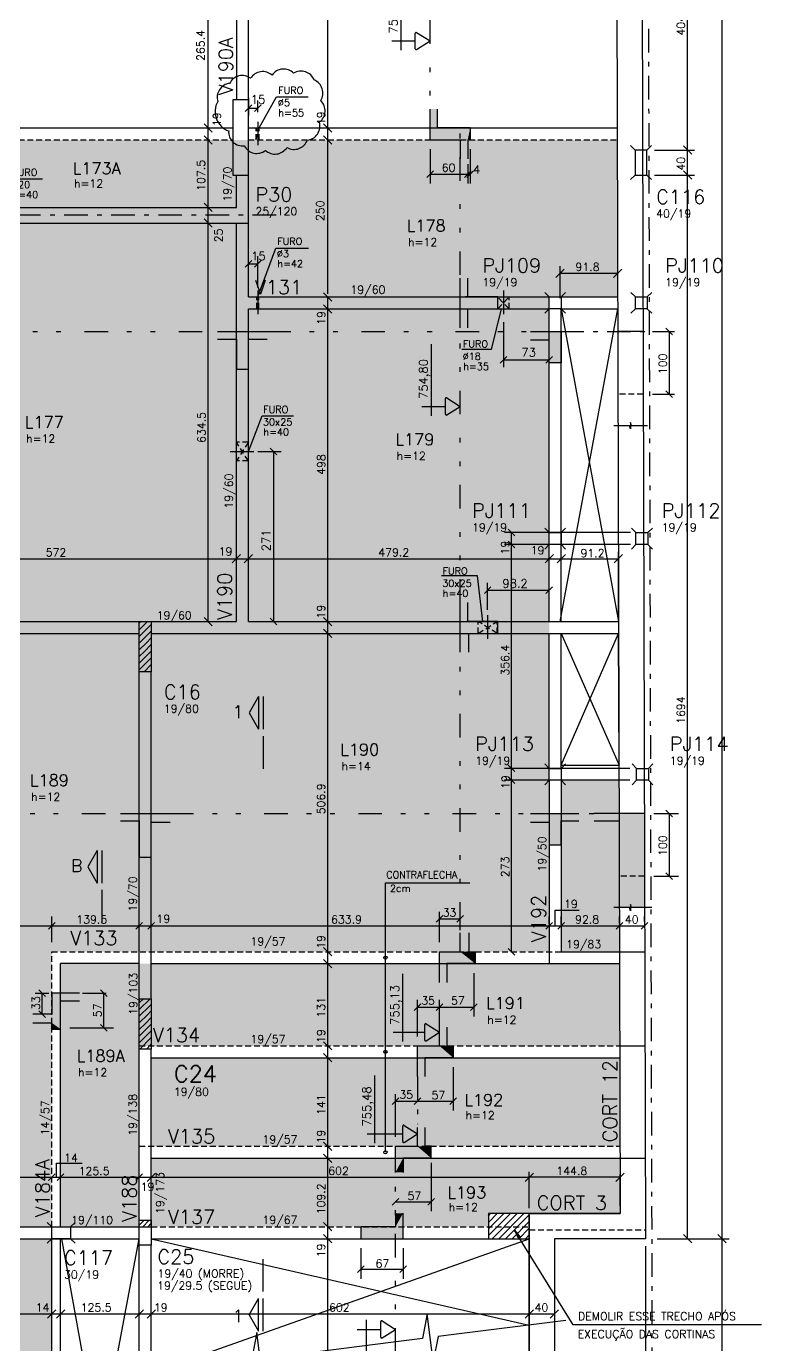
# Model space of a CAD drawing. Extents: x 64041 to 73506, y 0 to 6308.
# Drawn here: x 68409 to 69580, y 1360 to 3460 of the extents above; entities that cross this region are included whole.
import ezdxf

# ---------------------------------------------------------------- set-up
doc = ezdxf.new("R2010")
doc.units = 0
doc.header["$LTSCALE"] = 75
doc.header["$MEASUREMENT"] = 0
for name, pattern in [('ESTILO_TQS_0003', [1, 0.5, -0.2, 0.1, -0.2]), ('ESTILO_TQS_0004', [2, 0.5, -0.4, 0.1, -0.4, 0.1, -0.5]), ('HIDDEN2', [0.1875, 0.125, -0.0625])]:
    doc.linetypes.add(name, pattern=pattern)
doc.layers.get('0').update_dxf_attribs({"color": 3, "linetype": 'CONTINUOUS'})
for name, color, linetype in [('1', 3, 'CONTINUOUS'), ('200', 1, 'HIDDEN2'), ('204', 1, 'ESTILO_TQS_0003'), ('205', 1, 'ESTILO_TQS_0004'), ('210', 3, 'HIDDEN2'), ('212', 3, 'CONTINUOUS'), ('213', 3, 'CONTINUOUS'), ('216', 3, 'CONTINUOUS'), ('220', 5, 'CONTINUOUS'), ('221', 1, 'CONTINUOUS'), ('222', 6, 'CONTINUOUS'), ('226', 4, 'CONTINUOUS'), ('231', 1, 'CONTINUOUS'), ('233', 6, 'CONTINUOUS'), ('249', 1, 'CONTINUOUS'), ('250', 1, 'CONTINUOUS'), ('253', 253, 'CONTINUOUS')]:
    doc.layers.add(name, color=color, linetype=linetype)
for name, color, linetype, true_color in [('112', 7, 'CONTINUOUS', 0x9bed9e), ('119', 7, 'CONTINUOUS', 0xff7070), ('120', 7, 'CONTINUOUS', 0xbd9c7a), ('121', 7, 'CONTINUOUS', 0xdb70ff)]:
    doc.layers.add(name, color=color, linetype=linetype, true_color=true_color)
doc.styles.get("Standard").update_dxf_attribs({"font": 'ROMANS.SHX'})

# ---------------------------------------------------------------- blocks, each defined once
blk = doc.blocks.new('_HD52A70B891-013')
for p, q in [((2686.830973, -3136.19337), (2721.990759, -3101.033584)), ((2686.830973, -3125.586768), (2711.384157, -3101.033584)), ((2686.830973, -3114.980166), (2700.777556, -3101.033584)), ((2686.830973, -3104.373565), (2690.170954, -3101.033584)), ((2692.597361, -3141.033584), (2732.597361, -3101.033584)), ((2703.203962, -3141.033584), (2743.203963, -3101.033584)), ((2713.810564, -3141.033584), (2751.831957, -3103.012191)), ((2724.417166, -3141.033584), (2751.831957, -3113.618793)), ((2735.023768, -3141.033584), (2751.831957, -3124.225394)), ((2745.630369, -3141.033584), (2751.831957, -3134.831996))]:
    blk.add_line(p, q)
blk = doc.blocks.new('FERCOR')
blk.add_circle((0, 0), 1)
blk = doc.blocks.new('_HFD8E5DFE43-012', base_point=(210496.960555, 18146.312154))
for p, q in [((212633.528122, 16072.058839), (212646.803885, 16085.334603)), ((212633.528122, 16082.665441), (212636.197284, 16085.334603)), ((212633.528122, 16061.452237), (212651.007385, 16078.9315)), ((212633.528122, 16050.845635), (212647.703689, 16065.021203)), ((212647.703689, 16065.021203), (212652.528122, 16069.845635)), ((212651.007385, 16078.9315), (212652.528122, 16080.452237)), ((212633.528122, 16040.239034), (212644.399994, 16051.110906)), ((212641.096298, 16037.200608), (212652.528122, 16048.632432)), ((212644.399994, 16051.110906), (212652.528122, 16059.239034)), ((212633.528122, 16029.632432), (212641.096298, 16037.200608)), ((212633.528122, 16019.02583), (212637.792603, 16023.290311)), ((212634.488907, 16009.380014), (212652.528122, 16027.419229)), ((212637.792603, 16023.290311), (212652.528122, 16038.02583)), ((212633.528122, 16008.419229), (212634.488907, 16009.380014)), ((212641.050097, 16005.334603), (212652.528122, 16016.812627)), ((212651.656699, 16005.334603), (212652.528122, 16006.206025))]:
    blk.add_line(p, q)
blk = doc.blocks.new('_HFD8E5DFE43-020', base_point=(210496.960555, 18146.312154))
for p, q in [((212633.578009, 15478.13903), (212650.759612, 15495.320633)), ((212633.578009, 15488.745631), (212640.15301, 15495.320633)), ((212633.578009, 15467.532428), (212649.840699, 15483.795118)), ((212646.537003, 15469.884821), (212652.578009, 15475.925826)), ((212649.840699, 15483.795118), (212652.578009, 15486.532428)), ((212633.578009, 15456.925826), (212646.537003, 15469.884821)), ((212633.578009, 15446.319225), (212643.233308, 15455.974524)), ((212639.929612, 15442.064226), (212652.578009, 15454.712623)), ((212643.233308, 15455.974524), (212652.578009, 15465.319225)), ((212633.578009, 15435.712623), (212639.929612, 15442.064226)), ((212634.399222, 15415.320633), (212652.578009, 15433.499419)), ((212636.625917, 15428.153929), (212652.578009, 15444.106021)), ((212633.578009, 15425.106021), (212636.625917, 15428.153929)), ((212645.005824, 15415.320633), (212652.578009, 15422.892818))]:
    blk.add_line(p, q)
blk = doc.blocks.new('_HD52A70B891-014')
for p, q in [((2130.814764, -3119.453086), (2138.734238, -3111.533612)), ((2136.189189, -3122.033612), (2146.689189, -3111.533612)), ((2144.144141, -3122.033612), (2149.814764, -3116.362989))]:
    blk.add_line(p, q)

msp = doc.modelspace()

# ---------------------------------------------------------------- linework, layer by layer
for p, q in [((69354.9, 2492.9), (69354.9, 2492.9)), ((69354.9, 2492.9), (69354.9, 2492.9)), ((68785.7, 2392.3), (68785.7, 2340.3)), ((68785.7, 2329.2), (68785.7, 2277.3)), ((68528.7, 2147.3), (68528.7, 2095.3)), ((68528.7, 2084.3), (68528.7, 2032.3)), ((68785.7, 1444.5), (68785.7, 1496.5)), ((68785.7, 1381.5), (68785.7, 1433.4))]:
    msp.add_line(p, q)
at = {"layer": '1'}
for p, q in [((66879.3, 3297.9), (68737.3, 3297.9)), ((68762.3, 3297.9), (69349.8, 3297.9)), ((68743.3, 3171.4), (68743.3, 3222.9)), ((68762.3, 3028.8), (68762.3, 3222.9)), ((68189.3, 3171.4), (68743.3, 3171.4)), ((68189.3, 3146.4), (68762.3, 3146.4)), ((68743.3, 2511.9), (68743.3, 3146.4)), ((68762.3, 3028.8), (69350.6, 3028.8)), ((68762.3, 3009.8), (69241.5, 3009.8)), ((68762.3, 2511.9), (68762.3, 3009.8)), ((69241.5, 2511.9), (69241.5, 3009.8)), ((69258.9, 3009.8), (69350.6, 3009.8)), ((69260.5, 2511.9), (69260.5, 3009.8)), ((68317.1, 2511.9), (68588.6, 2511.9)), ((68607.6, 2511.9), (68743.3, 2511.9)), ((68762.3, 2511.9), (69352, 2511.9)), ((68317.1, 2492.9), (68588.6, 2492.9)), ((68607.6, 2492.9), (69352, 2492.9)), ((69241.5, 2278), (69241.5, 2492.9)), ((69260.5, 2278), (69260.5, 2492.9)), ((69352.6, 2282.9), (69352, 2492.9)), ((68588.6, 1910.9), (68588.6, 2431.9)), ((68607.6, 1910.9), (68607.6, 2431.9)), ((69260.5, 2282.9), (69352.6, 2282.9)), ((69241.5, 2259), (69241.5, 1967)), ((69260.5, 2259), (69260.5, 1986)), ((69260.5, 1986), (69353.4, 1986)), ((68588.6, 1967), (68463.1, 1967)), ((68463.1, 1547.8), (68463.1, 1967)), ((68607.6, 1967), (69353.5, 1967)), ((68588.6, 1558.3), (68588.6, 1830.9)), ((68607.6, 1547.8), (68607.6, 1830.9)), ((68607.6, 1817), (69353.9, 1817)), ((68607.6, 1657), (69354.3, 1657)), ((68317.1, 1547.8), (68588.6, 1547.8)), ((68118.6, 1528.8), (68588.6, 1528.8)), ((68449.1, 721.6), (68449.1, 1528.8)), ((68463.1, 721.6), (68463.1, 1528.8)), ((68588.6, 764.6), (68588.6, 1518.3)), ((68607.6, 1528.8), (69209.6, 1528.8)), ((68607.6, 764.6), (68607.6, 1518.3))]:
    msp.add_line(p, q, dxfattribs=at)
for points in [[(68743.3, 3586.9), (68743.3, 3342.9)], [(68762.3, 3342.9), (68762.3, 3586.9)]]:
    msp.add_lwpolyline(points, dxfattribs=at)
at = {"layer": '112'}
for points in [[(64645.3, 3278.9), (69349.9, 3278.9), (64645.4, 3191.4)], [(69349.9, 3278.9), (64760.8, 3191.4), (64645.4, 3191.4)], [(69349.9, 3278.9), (66557.5, 1895.8), (64760.8, 3191.4)], [(67465, 1895.8), (66557.5, 1895.8), (69349.9, 3278.9)], [(67465, 1547.8), (67465, 1895.8), (69349.9, 3278.9)], [(67465, 1547.8), (69349.9, 3278.9), (68449.1, 1986)], [(69349.9, 3278.9), (69241.5, 3028.8), (68449.1, 1986)], [(69349.9, 3278.9), (69350.6, 3028.8), (69241.5, 3028.8)], [(69241.5, 3028.8), (69241.5, 1986), (68449.1, 1986)], [(69260.5, 1986), (69260.5, 2259), (69352.7, 2259)], [(69260.5, 1986), (69352.7, 2259), (69353.4, 1986)], [(68449.1, 1547.8), (67465, 1547.8), (68449.1, 1986)], [(68449.1, 1528.8), (68253.6, 1127.8), (68118.6, 1127.8)], [(68449.1, 1528.8), (68118.6, 1127.8), (68118.6, 1528.8)], [(68449.1, 1528.8), (68449.1, 1084.1), (68253.6, 1084.1)], [(68449.1, 1528.8), (68253.6, 1084.1), (68253.6, 1127.8)], [(68449.1, 1528.8), (68449.1, 1084.1), (68449.1, 1084.1)]]:
    msp.add_solid(points, dxfattribs=at)
at = {"layer": '119'}
for points in [[(68463.1, 1967), (68588.6, 1967), (68588.6, 1547.8)], [(68463.1, 1967), (68588.6, 1547.8), (68463.1, 1547.8)], [(68463.1, 1967), (68463.1, 1547.8), (68463.1, 1967)], [(68588.6, 1836), (69353.5, 1836), (69353.5, 1967)], [(68588.6, 1836), (69353.5, 1967), (68588.6, 1967)], [(68588.6, 1836), (68588.6, 1967), (68588.6, 1836)]]:
    msp.add_solid(points, dxfattribs=at)
at = {"layer": '120'}
for points in [[(68607.6, 1676), (68607.6, 1817), (69353.9, 1817)], [(68607.6, 1676), (69353.9, 1817), (69354.2, 1676)]]:
    msp.add_solid(points, dxfattribs=at)
at = {"layer": '121'}
for points in [[(68607.6, 1657), (69354.3, 1657), (69354.3, 1568.8)], [(68607.6, 1657), (69354.3, 1568.8), (69144.6, 1568.8)], [(68607.6, 1657), (69144.6, 1568.8), (69144.6, 1547.8)], [(68607.6, 1657), (69144.6, 1547.8), (68607.6, 1547.8)], [(68607.6, 1657), (68607.6, 1547.8), (68607.6, 1657)]]:
    msp.add_solid(points, dxfattribs=at)
at = {"layer": '200'}
for p, q in [((68779.7, 3278.9), (68774.7, 3297.9)), ((68774.7, 3278.9), (68779.7, 3297.9)), ((68778.8, 3009.8), (68775.6, 3028.8)), ((68775.6, 3009.8), (68778.8, 3028.8)), ((69177.4, 3009.8), (69159.6, 3028.8)), ((69159.6, 3009.8), (69177.4, 3028.8)), ((68762.3, 2797.5), (68743.3, 2767.5)), ((68762.3, 2767.5), (68743.3, 2797.5)), ((69158.4, 2492.9), (69128.4, 2511.9)), ((69128.4, 2492.9), (69158.4, 2511.9))]:
    msp.add_line(p, q, dxfattribs=at)
at = {"layer": '204'}
for p, q in [((69392.4, 6080.8), (69406.4, 874.8)), ((68806.5, 3158.9), (64531.8, 3158.9)), ((69258.9, 2973.7), (69400.8, 2973.7)), ((69031.6, 1787), (69031.6, 1711.1))]:
    msp.add_line(p, q, dxfattribs=at)
at = {"layer": '205'}
for p, q in [((69051.6, 3281.9), (69051.6, 3657.9)), ((68777.2, 3307.9), (68777.2, 3268.9)), ((69099.6, 3063.9), (69099.6, 3297.9)), ((68777.2, 3038.8), (68777.2, 2999.8)), ((69168.6, 3038.8), (69168.6, 2999.8)), ((68201.3, 2973.7), (68713.3, 2973.7)), ((68792.3, 2973.7), (69209.9, 2973.7)), ((69099.6, 2541.9), (69099.6, 2974.9)), ((68733.3, 2782.5), (68772.3, 2782.5)), ((69143.4, 2521.9), (69143.4, 2482.9)), ((69099.6, 2027.1), (69099.6, 2462.9)), ((68347.1, 2206.3), (68558.6, 2206.3)), ((68637.6, 2206.3), (69313, 2206.3)), ((69066.6, 1866), (69066.6, 1931.9)), ((68498.2, 1919.7), (68540.3, 1919.7)), ((68996.6, 1349.1), (68996.6, 1634.5))]:
    msp.add_line(p, q, dxfattribs=at)
at = {"layer": '210'}
for p, q in [((68774.7, 3278.9), (68774.7, 3297.9)), ((68779.7, 3278.9), (68779.7, 3297.9)), ((68171.3, 3278.9), (68737.3, 3278.9)), ((68762.3, 3278.9), (69349.9, 3278.9)), ((68775.6, 3009.8), (68775.6, 3028.8)), ((68778.8, 3009.8), (68778.8, 3028.8)), ((69159.6, 3009.8), (69159.6, 3028.8)), ((69177.4, 3009.8), (69177.4, 3028.8)), ((69391, 2873.7), (69351, 2873.7)), ((68762.3, 2797.5), (68743.3, 2797.5)), ((68762.3, 2767.5), (68743.3, 2767.5)), ((69128.4, 2492.9), (69128.4, 2511.9)), ((69158.4, 2492.9), (69158.4, 2511.9)), ((69393.1, 2106.3), (69353.1, 2106.3)), ((68449.1, 1986), (69260.5, 1986)), ((68449.1, 1547.8), (68449.1, 1986)), ((68588.6, 1836), (69353.8, 1836)), ((68588.6, 1676), (69354.2, 1676)), ((68607.6, 1547.8), (69209.6, 1547.8)), ((69209.6, 1547.8), (69209.6, 1542.8)), ((69209.6, 1542.8), (69394.6, 1542.8))]:
    msp.add_line(p, q, dxfattribs=at)
at = {"layer": '216'}
for p, q in [((68757, 3324.3), (68767.6, 3335)), ((68771.9, 3324.3), (68782.5, 3335)), ((68704.9, 3291.2), (68691.7, 3304.5)), ((68895.3, 3291.2), (68882, 3304.5)), ((68704.9, 3272.2), (68691.7, 3285.5)), ((68895.3, 3272.2), (68882, 3285.5)), ((69468.4, 3256.2), (69455.1, 3269.5)), ((69046.3, 3219.2), (69056.9, 3229.8)), ((69116.9, 3229.8), (69106.3, 3219.2)), ((69106.3, 3219.2), (69116.9, 3229.8)), ((69120.9, 3229.8), (69110.3, 3219.2)), ((69468.4, 3216.2), (69455.1, 3229.5)), ((68704.9, 3164.7), (68691.7, 3178)), ((68704.9, 3139.7), (68691.7, 3153)), ((68757, 3076.1), (68767.6, 3086.8)), ((68771.9, 3076.1), (68782.5, 3086.8)), ((69252.2, 3059.9), (69265.5, 3073.1)), ((69343.9, 3059.9), (69357.1, 3073.1)), ((68895.3, 3022.2), (68882, 3035.4)), ((68895.3, 3003.2), (68882, 3016.4)), ((69427.1, 2979), (69437.7, 2968.4)), ((69163.3, 2923.4), (69173.9, 2934)), ((69236.2, 2923.4), (69246.9, 2934)), ((69427.1, 2879), (69437.7, 2868.4)), ((68797, 2787.8), (68807.6, 2777.2)), ((69186.7, 2648.1), (69176.1, 2658.7)), ((69186.7, 2629.1), (69176.1, 2639.7)), ((69186.7, 2629.1), (69176.1, 2639.7)), ((68736.7, 2605.2), (68749.9, 2618.4)), ((68768.9, 2618.4), (68755.7, 2605.2)), ((69234.9, 2605.2), (69248.2, 2618.4)), ((69253.9, 2605.2), (69267.2, 2618.4)), ((69358.4, 2618.4), (69345.1, 2605.2)), ((69138.1, 2556.3), (69148.7, 2566.9)), ((69236.2, 2556.3), (69246.9, 2566.9)), ((68704.9, 2505.2), (68691.7, 2518.5)), ((68797, 2517.2), (68807.6, 2506.6)), ((68895.3, 2505.2), (68882, 2518.5)), ((68895.3, 2486.2), (68882, 2499.5)), ((69186.7, 2272.7), (69176.1, 2283.3)), ((69186.7, 2272.7), (69176.1, 2283.3)), ((69186.7, 2253.7), (69176.1, 2264.3)), ((69186.7, 2253.7), (69176.1, 2264.3)), ((69427.1, 2211.6), (69437.7, 2201)), ((69427.1, 2111.6), (69437.7, 2101)), ((69061.3, 2032.8), (69071.9, 2043.4)), ((69094.3, 2032.8), (69104.9, 2043.4)), ((68443.8, 2021.8), (68454.4, 2032.4)), ((68443.8, 2021.8), (68454.4, 2032.4)), ((68583.3, 2021.8), (68593.9, 2032.4)), ((68583.3, 2021.8), (68593.9, 2032.4)), ((68602.3, 2021.8), (68612.9, 2032.4)), ((68602.3, 2021.8), (68612.9, 2032.4)), ((69236.2, 2021.8), (69246.9, 2032.4)), ((69236.2, 2021.8), (69246.9, 2032.4)), ((69255.2, 2021.8), (69265.9, 2032.4)), ((69255.2, 2021.8), (69265.9, 2032.4)), ((69348, 2021.8), (69358.6, 2032.4)), ((69348, 2021.8), (69358.6, 2032.4)), ((69388, 2021.8), (69398.6, 2032.4)), ((68895.3, 1979.4), (68882, 1992.6)), ((69186.7, 1980.7), (69176.1, 1991.3)), ((68895.3, 1960.4), (68882, 1973.6)), ((69026.3, 1892.5), (69036.9, 1903.1)), ((69061.3, 1892.5), (69071.9, 1903.1)), ((69061.3, 1892.5), (69071.9, 1903.1)), ((69116.3, 1892.5), (69126.9, 1903.1)), ((68895.3, 1829.4), (68882, 1842.6)), ((68895.3, 1810.4), (68882, 1823.6)), ((68991.3, 1742.7), (69001.9, 1753.3)), ((69026.3, 1742.7), (69036.9, 1753.3)), ((69026.3, 1742.5), (69036.9, 1753.1)), ((69083.3, 1742.5), (69093.9, 1753.1)), ((68895.3, 1669.4), (68882, 1682.6)), ((68895.3, 1650.4), (68882, 1663.6)), ((68443.8, 1621.4), (68454.4, 1632)), ((68457.8, 1621.4), (68468.4, 1632)), ((68583.3, 1621.4), (68593.9, 1632)), ((68601, 1620.1), (68614.2, 1633.4)), ((69216.3, 1633.4), (69203, 1620.1)), ((69361, 1633.4), (69347.7, 1620.1)), ((68991.3, 1582.5), (69001.9, 1593.1)), ((69048.3, 1582.5), (69058.9, 1593.1)), ((68895.3, 1541.2), (68882, 1554.4)), ((68895.3, 1522.2), (68882, 1535.4)), ((69468.4, 1522.2), (69455.1, 1535.4)), ((69523.4, 1522.2), (69510.1, 1535.4)), ((68936.3, 1474.8), (68946.9, 1485.4)), ((69003.3, 1474.8), (69013.9, 1485.4)), ((68442.5, 1402.4), (68455.8, 1415.7)), ((68456.5, 1402.4), (68469.8, 1415.7)), ((68582, 1402.4), (68595.2, 1415.7)), ((68601, 1402.4), (68614.2, 1415.7)), ((69203, 1402.4), (69216.3, 1415.7)), ((69243, 1402.4), (69256.2, 1415.7))]:
    msp.add_line(p, q, dxfattribs=at)
at = {"layer": '216', "linetype": 'Continuous'}
for p, q in [((68439.4, 1914.4), (68428.8, 1925)), ((68537.6, 1914.4), (68527, 1925)), ((68439.4, 1881.4), (68428.8, 1892)), ((68537.6, 1859.4), (68527, 1870))]:
    msp.add_line(p, q, dxfattribs=at)
at = {"layer": '220'}
for p, q in [((69382.4, 6070.8), (69394.6, 1528.8)), ((69382.4, 6070.8), (69394.6, 1528.8)), ((69342.5, 6030.8), (69354.5, 1568.8)), ((69342.5, 6030.8), (69354.5, 1568.8)), ((69051.6, 3278.9), (69051.6, 3327.9)), ((69063.6, 3297.9), (69063.6, 3327.9)), ((69115.6, 3297.9), (69063.6, 3297.9)), ((69115.6, 3297.9), (69115.6, 3278.9)), ((69051.6, 3278.9), (69099.6, 3278.9)), ((69099.6, 3278.9), (69099.6, 3248.8)), ((69111.6, 3278.9), (69111.6, 3278.9)), ((69111.6, 3278.9), (69111.6, 3248.8)), ((69111.6, 3278.9), (69111.6, 3278.9)), ((69115.6, 3278.9), (69111.6, 3278.9)), ((69099.6, 3009.8), (69099.6, 3058.8)), ((69111.6, 3028.8), (69111.6, 3058.8)), ((69159.6, 3028.8), (69107.6, 3028.8)), ((69159.6, 3009.8), (69159.6, 3028.8)), ((69099.6, 2979.8), (69099.6, 3009.8)), ((69111.6, 2979.8), (69111.6, 3009.8)), ((69111.6, 3009.8), (69159.6, 3009.8)), ((68713.3, 2973.7), (68792.3, 2973.7)), ((69211.5, 2973.7), (69260.5, 2973.7)), ((69390.8, 2973.7), (69350.8, 2973.7)), ((69099.6, 2462.9), (69099.6, 2541.9)), ((68558.6, 2206.3), (68637.6, 2206.3)), ((69211.5, 2206.3), (69288.5, 2206.3)), ((69392.8, 2206.3), (69313, 2206.3)), ((69313, 2194.3), (69352.8, 2194.3)), ((69113.6, 2016), (69113.6, 1986)), ((69113.6, 1986), (69123.6, 1986)), ((69123.6, 1986), (69123.6, 1967)), ((69353.4, 1986), (69393.4, 1986)), ((69123.6, 1967), (69078.6, 1967)), ((69078.6, 1967), (69078.6, 1937)), ((68463.1, 1862.7), (68463.1, 1907.7)), ((68463.1, 1907.7), (68493.1, 1907.7)), ((68419.1, 1872.7), (68449.1, 1872.7)), ((68449.1, 1862.7), (68449.1, 1872.7)), ((68449.1, 1862.7), (68463.1, 1862.7)), ((69078.6, 1866), (69078.6, 1836)), ((69078.6, 1836), (69088.6, 1836)), ((69088.6, 1836), (69088.6, 1817)), ((69353.8, 1836), (69393.8, 1836)), ((69088.6, 1817), (69043.6, 1817)), ((69043.6, 1817), (69043.6, 1787)), ((69043.6, 1706), (69043.6, 1676)), ((69053.6, 1676), (69043.6, 1676)), ((69053.6, 1657), (69053.6, 1676)), ((69053.6, 1657), (69008.6, 1657)), ((69008.6, 1657), (69008.6, 1634.5)), ((69354.3, 1657), (69394.3, 1657)), ((69209.6, 879.8), (69209.6, 1568.8)), ((69209.6, 1568.8), (69354.5, 1568.8)), ((69354.5, 1568.8), (69209.6, 1568.8)), ((69209.6, 1568.8), (69209.6, 879.8)), ((69394.6, 1528.8), (69249.6, 1528.8)), ((69249.6, 1528.8), (69249.6, 839.8)), ((69394.6, 1528.8), (69249.6, 1528.8)), ((69249.6, 1528.8), (69249.6, 839.8))]:
    msp.add_line(p, q, dxfattribs=at)
for points in [[(68713.3, 2961.7), (68713.3, 2961.7), (68743.3, 2961.7), (68743.3, 2913.7), (68762.3, 2913.7), (68762.3, 2961.7), (68792.3, 2961.7)], [(69260.5, 2973.7), (69260.5, 2923.7), (69241.5, 2923.7), (69241.5, 2959.7), (69211.5, 2959.7)], [(69113.6, 2462.9), (69113.6, 2492.9), (69159.6, 2492.9), (69159.6, 2511.9), (69111.6, 2511.9), (69111.6, 2541.9)], [(68558.6, 2194.3), (68558.6, 2194.3), (68588.6, 2194.3), (68588.6, 2136.3), (68607.6, 2136.3), (68607.6, 2192.3), (68637.6, 2192.3)], [(69211.5, 2192.3), (69211.5, 2192.3), (69241.5, 2192.3), (69241.5, 2156.3), (69260.5, 2156.3), (69260.5, 2194.3), (69288.5, 2194.3)], [(69066.6, 1937), (69066.6, 1967), (69066.6, 1967), (69066.6, 1986), (69099.6, 1986), (69099.6, 2016)], [(68493.1, 1919.7), (68463.1, 1919.7), (68463.1, 1919.7), (68449.1, 1919.7), (68449.1, 1886.7), (68419.1, 1886.7)], [(69031.6, 1787), (69031.6, 1817), (69031.6, 1817), (69031.6, 1836), (69066.6, 1836), (69066.6, 1866)], [(68996.6, 1634.5), (68996.6, 1657), (68996.6, 1657), (68996.6, 1676), (69031.6, 1676), (69031.6, 1706)], [(68996.6, 1569.4), (68996.6, 1547.8), (68941.6, 1547.8), (68941.6, 1528.8), (69008.6, 1528.8), (69008.6, 1569.4)], [(69209.6, 1568.8), (69144.6, 1568.8), (69144.6, 1528.8), (69209.6, 1528.8)]]:
    msp.add_lwpolyline(points, dxfattribs=at)
at = {"layer": '221'}
for p, q in [((68779.7, 3297.9), (68807, 3347.7)), ((68807, 3347.7), (68857.6, 3347.7)), ((68382.2, 3217.1), (68434.3, 3217.1)), ((68777.2, 3028.8), (68806.1, 3106.7)), ((68806.1, 3106.7), (68858.1, 3106.7)), ((69164.7, 3009.8), (69148.8, 2945.1)), ((69258.9, 2511.9), (69350.6, 3009.8)), ((69260.5, 3009.8), (69352, 2511.9)), ((69148.8, 2945.1), (69102.5, 2945.1)), ((68762.3, 2782.5), (68784.3, 2839.6)), ((68784.3, 2839.6), (68834.4, 2839.6)), ((69127.3, 2584.4), (69069.9, 2584.4)), ((69135.6, 2511.9), (69127.3, 2584.4)), ((69260.5, 2282.9), (69352, 2492.9)), ((69260.5, 2492.9), (69352.6, 2282.9)), ((68463.1, 865.6), (68588.6, 1528.8)), ((68464.6, 1528.8), (68588.6, 845.9))]:
    msp.add_line(p, q, dxfattribs=at)
for points in [[(69397.8, 2823.7), (69372.5, 2823.7), (69370.8, 2828.7), (69370.8, 2818.7), (69369.2, 2823.7), (69344.1, 2823.7)], [(69404.7, 2056.3), (69372.5, 2056.3), (69370.8, 2061.3), (69370.8, 2051.3), (69369.2, 2056.3), (69344.1, 2056.3)], [(69267.7, 1398.7), (69089.7, 1376.2), (69064.6, 1373), (69056.8, 1333.8), (69047.3, 1409.1), (69039.5, 1369.8), (69014.4, 1366.7), (68823.2, 1342.5), (68795.1, 1338.9), (68786.4, 1295.1), (68775.8, 1379.2), (68767.1, 1335.4), (68739, 1331.8), (68571.9, 1310.7)]]:
    msp.add_lwpolyline(points, dxfattribs=at)
at = {"layer": '221', "linetype": 'Continuous'}
for centre, radius, start, end in [((68752.5, 3358.9), 22.5, 53.4679, 153.4679), ((68785.1, 3365.2), 22.5, 48.4345, 148.4345), ((68818.6, 3369.3), 22.5, 45.5305, 145.5305), ((68846, 3366.1), 22.5, 21.3272, 121.3272), ((68735.1, 3346.6), 22.5, 96.853, 196.853), ((68858.5, 3353.5), 22.5, 327.8137, 67.8137), ((68741.9, 3323.9), 32.6, 150.4017, 250.4017), ((68862.1, 3325.1), 22.5, 306.5532, 46.5532), ((68853.8, 3300.9), 22.5, 275.8927, 15.8927), ((68753.4, 3291.7), 22.5, 176.1673, 276.1673), ((68835, 3286.2), 22.5, 239.972, 339.972), ((68775.7, 3279.9), 22.5, 208.0314, 308.0314), ((68804.7, 3278.8), 22.5, 227.6143, 327.6143)]:
    msp.add_arc(centre, radius, start, end, dxfattribs=at)
at = {"layer": '222'}
for p, q in [((69378.1, 3262.8), (69371, 3269.9)), ((69397.1, 3262.8), (69404.2, 3269.9)), ((69378.1, 3222.8), (69371, 3215.8)), ((69397.1, 3222.8), (69404.2, 3215.8)), ((69241.5, 3028.8), (69234.5, 3035.9)), ((69260.5, 3028.8), (69267.6, 3035.9)), ((69378.6, 3028.8), (69371.5, 3035.9)), ((69397.6, 3028.8), (69404.7, 3035.9)), ((69241.5, 3009.8), (69234.5, 3002.7)), ((69260.5, 3009.8), (69267.6, 3002.7)), ((69378.6, 3009.8), (69371.5, 3002.7)), ((69397.6, 3009.8), (69404.7, 3002.7)), ((69241.5, 2653.4), (69234.5, 2660.5)), ((69260.5, 2653.4), (69267.6, 2660.5)), ((69379.6, 2653.4), (69372.5, 2660.5)), ((69398.6, 2653.4), (69405.7, 2660.5)), ((69241.5, 2634.4), (69234.5, 2627.3)), ((69260.5, 2634.4), (69267.6, 2627.3)), ((69379.6, 2634.4), (69372.5, 2627.3)), ((69398.6, 2634.4), (69405.7, 2627.3)), ((69241.5, 2278), (69234.5, 2285.1)), ((69260.5, 2278), (69267.6, 2285.1)), ((69380.7, 2278), (69373.6, 2285.1)), ((69399.7, 2278), (69406.7, 2285.1)), ((69241.5, 2259), (69234.5, 2251.9)), ((69260.5, 2259), (69267.6, 2251.9)), ((69380.7, 2259), (69373.6, 2251.9)), ((69399.7, 2259), (69406.7, 2251.9)), ((68449.1, 1547.8), (68442.1, 1554.9)), ((68479.1, 1547.8), (68486.2, 1554.9)), ((68588.6, 1547.8), (68607.6, 1547.8)), ((68449.1, 1528.8), (68442.1, 1521.7)), ((68479.1, 1528.8), (68486.2, 1521.7))]:
    msp.add_line(p, q, dxfattribs=at)
for points in [[(68737.3, 3222.9), (68762.3, 3222.9), (68762.3, 3342.9), (68737.3, 3342.9), (68737.3, 3222.9)], [(69378.1, 3222.8), (69397.1, 3222.8), (69397.1, 3262.8), (69378.1, 3262.8), (69378.1, 3222.8)], [(69241.5, 3009.8), (69241.5, 3028.8), (69260.5, 3028.8), (69260.5, 3009.8), (69241.5, 3009.8)], [(69378.6, 3009.8), (69378.6, 3028.8), (69397.6, 3028.8), (69397.6, 3009.8), (69378.6, 3009.8)], [(69241.5, 2634.4), (69241.5, 2653.4), (69260.5, 2653.4), (69260.5, 2634.4), (69241.5, 2634.4)], [(69379.6, 2634.4), (69379.6, 2653.4), (69398.6, 2653.4), (69398.6, 2634.4), (69379.6, 2634.4)], [(68588.6, 2431.9), (68588.6, 2511.9), (68607.6, 2511.9), (68607.6, 2431.9), (68588.6, 2431.9)], [(69241.5, 2259), (69241.5, 2278), (69260.5, 2278), (69260.5, 2259), (69241.5, 2259)], [(69380.7, 2259), (69380.7, 2278), (69399.7, 2278), (69399.7, 2259), (69380.7, 2259)], [(68588.6, 1830.9), (68588.6, 1910.9), (68607.6, 1910.9), (68607.6, 1830.9), (68588.6, 1830.9)], [(68588.6, 1518.3), (68588.6, 1558.3), (68607.6, 1558.3), (68607.6, 1518.3), (68588.6, 1518.3)], [(68479.1, 1528.8), (68449.1, 1528.8), (68449.1, 1547.8), (68479.1, 1547.8), (68479.1, 1528.8)]]:
    msp.add_lwpolyline(points, dxfattribs=at)
at = {"layer": '226'}
for p, q in [((68778.5, 2392.3), (68763.5, 2366.3)), ((68778.5, 2392.3), (68778.5, 2340.3)), ((68763.5, 2366.3), (68778.5, 2340.3)), ((68521.5, 2147.3), (68506.5, 2121.3)), ((68521.5, 2147.3), (68521.5, 2095.3)), ((68506.5, 2121.3), (68521.5, 2095.3)), ((68763.5, 1407.4), (68778.5, 1433.4)), ((68778.5, 1381.5), (68778.5, 1433.4)), ((68763.5, 1407.4), (68778.5, 1381.5))]:
    msp.add_line(p, q, dxfattribs=at)
at = {"layer": '231'}
for p, q in [((69005.7, 3421.6), (69005.7, 3535.5)), ((69028.2, 3436.6), (69028.2, 3449)), ((69030.2, 3450.1), (69051.6, 3436.6)), ((68990.7, 3436.6), (69028.2, 3436.6)), ((69028.2, 3424.2), (69028.2, 3436.6)), ((69030.2, 3423), (69051.6, 3436.6)), ((69053.7, 2839.5), (69053.7, 2953.5)), ((69076.2, 2854.5), (69076.2, 2866.9)), ((69078.2, 2868.1), (69099.6, 2854.5)), ((69038.7, 2854.5), (69076.2, 2854.5)), ((69076.2, 2842.1), (69076.2, 2854.5)), ((69078.2, 2841), (69099.6, 2854.5)), ((69008.3, 1842.7), (69008.3, 1950.7)), ((69043.2, 1857.7), (69043.2, 1870.1)), ((69045.2, 1871.2), (69066.6, 1857.7)), ((68993, 1857.7), (69043.2, 1857.7)), ((69043.2, 1845.3), (69043.2, 1857.7)), ((69045.2, 1844.1), (69066.6, 1857.7)), ((68963.6, 1680.9), (68963.6, 1788.9)), ((69008.2, 1695.9), (69008.2, 1708.3)), ((69010.2, 1709.4), (69031.6, 1695.9)), ((68951.4, 1695.9), (69008.2, 1695.9)), ((69008.2, 1683.5), (69008.2, 1695.9)), ((69010.2, 1682.3), (69031.6, 1695.9)), ((68950.7, 1285.4), (68950.7, 1399.4)), ((68973.2, 1384.4), (68973.2, 1396.8)), ((68975.2, 1397.9), (68996.6, 1384.4)), ((68935.7, 1384.4), (68973.2, 1384.4)), ((68973.2, 1371.9), (68973.2, 1384.3)), ((68975.2, 1370.8), (68996.6, 1384.4))]:
    msp.add_line(p, q, dxfattribs=at)
for centre, start, end in [((69029.5, 3449), 57.6277, 180), ((69029.5, 3424.2), 180, 302.377), ((69077.5, 2866.9), 57.6277, 180), ((69077.5, 2842.1), 180, 302.377), ((69044.5, 1870.1), 57.6277, 180), ((69044.5, 1845.3), 180, 302.377), ((69009.5, 1708.3), 57.6277, 180), ((69009.5, 1683.5), 180, 302.377), ((68974.5, 1396.8), 57.623, 180), ((68974.5, 1371.9), 180, 302.3723)]:
    msp.add_arc(centre, 1.36, start, end, dxfattribs=at)
at = {"layer": '249'}
for p, q in [((68607.6, 1315.2), (69209.6, 1528.8)), ((68607.6, 1528.8), (69209.6, 1391.4))]:
    msp.add_line(p, q, dxfattribs=at)
at = {"layer": '250'}
for p, q in [((69516.8, 1528.8), (69516.8, 6070.8)), ((68698.3, 3170.4), (68698.3, 3781.9)), ((68888.6, 3241.9), (68888.6, 3687.9)), ((69461.8, 3262.8), (69461.8, 3666.8)), ((68762.3, 3345.8), (68762.3, 3317.7)), ((68777.2, 3322.9), (68777.2, 3341.7)), ((68762.3, 3329.7), (68777.2, 3329.7)), ((68888.6, 3278.9), (68888.6, 3297.9)), ((69051.6, 3263.9), (69051.6, 3209.5)), ((69115.6, 3263.9), (69115.6, 3209.5)), ((69409.1, 3262.8), (69473, 3262.8)), ((69461.8, 3222.8), (69461.8, 3262.8)), ((68888.6, 3033.9), (68888.6, 3241.9)), ((69111.6, 3240.3), (69111.6, 3209.5)), ((69111.6, 3233.8), (69111.6, 3209.5)), ((69051.6, 3224.5), (69111.6, 3224.5)), ((69115.6, 3224.5), (69111.6, 3224.5)), ((69409.1, 3222.8), (69473, 3222.8)), ((69461.8, 1528.8), (69461.8, 3222.8)), ((68698.3, 3146.4), (68698.3, 3171.4)), ((68698.3, 2511.9), (68698.3, 3146.4)), ((68762.3, 3077.5), (68762.3, 3093.5)), ((68777.2, 3043.8), (68777.2, 3093.5)), ((68762.3, 3081.5), (68777.2, 3081.5)), ((69258.9, 3026.8), (69258.9, 3077.8)), ((69258.9, 3066.5), (69350.5, 3066.5)), ((69350.5, 3026.9), (69350.5, 3077.8)), ((68888.6, 3009.8), (68888.6, 3028.8)), ((68888.6, 2511.9), (68888.6, 3014.9)), ((69168.6, 2988.7), (69168.6, 2916.7)), ((69405.8, 2973.7), (69440.7, 2973.7)), ((69432.4, 2973.7), (69432.4, 2873.7)), ((69241.5, 2938.7), (69241.5, 2940.7)), ((69168.6, 2928.7), (69241.5, 2928.7)), ((69405.9, 2873.7), (69440.7, 2873.7)), ((68777.3, 2782.5), (68814.3, 2782.5)), ((68802.3, 2782.5), (68802.3, 2511.9)), ((69370.7, 2653.4), (69170.1, 2653.4)), ((69181.4, 2634.4), (69181.4, 2653.4)), ((69370.7, 2634.4), (69170.1, 2634.4)), ((69181.4, 2278), (69181.4, 2634.4)), ((68171.3, 2611.8), (68743.3, 2611.8)), ((68743.3, 2611.8), (68762.3, 2611.8)), ((68762.3, 2611.8), (69239.9, 2611.8)), ((69241.5, 2611.8), (69260.5, 2611.8)), ((69258.9, 2611.8), (69319.9, 2611.8)), ((69319.9, 2611.8), (69351.7, 2611.8)), ((69352, 2523.9), (69351.7, 2623)), ((69143.4, 2530.7), (69143.4, 2573.6)), ((69143.4, 2561.6), (69241.5, 2561.6)), ((69241.5, 2553.7), (69241.5, 2573.6)), ((68795, 2511.9), (68814.3, 2511.9)), ((68888.6, 2491.9), (68888.6, 2511.9)), ((68888.6, 1986), (68888.6, 2491.9)), ((69369.6, 2278), (69170.1, 2278)), ((69181.4, 2259), (69181.4, 2278)), ((69369.6, 2259), (69170.1, 2259)), ((69181.4, 1986), (69181.4, 2259)), ((69407.8, 2206.3), (69447.4, 2206.3)), ((69432.4, 2206.3), (69432.4, 2106.3)), ((69408.1, 2106.3), (69447.4, 2106.3)), ((68980.6, 1666.5), (68980.6, 2095.8)), ((68980.6, 2095.8), (69114.9, 2095.8)), ((68449.1, 2001), (68449.1, 2042.1)), ((68449.1, 2001), (68449.1, 2042.1)), ((68588.6, 2001), (68588.6, 2042.1)), ((68588.6, 2025.7), (68588.6, 2042.1)), ((68607.6, 2022.1), (68607.6, 2042.1)), ((68607.6, 2028.9), (68607.6, 2042.1)), ((69066.6, 2001), (69066.6, 2049.3)), ((69066.6, 2038.1), (69099.6, 2038.1)), ((69099.6, 2020.5), (69099.6, 2049.3)), ((69241.5, 2038.5), (69241.5, 2042.1)), ((69241.5, 2030.3), (69241.5, 2042.1)), ((69251, 2027.1), (69251, 2052.1)), ((69251, 2052.1), (69289.1, 2052.1)), ((69260.5, 2029.4), (69260.5, 2042.1)), ((69260.5, 2030.8), (69260.5, 2042.1)), ((69353.3, 2034.5), (69353.3, 2042.1)), ((69353.3, 2030.9), (69353.3, 2042.1)), ((69393.3, 2033.8), (69393.3, 2042.1)), ((68317.1, 2027.1), (68449.1, 2027.1)), ((68449.1, 2027.1), (68588.6, 2027.1)), ((68588.6, 2027.1), (68607.6, 2027.1)), ((68607.6, 2027.1), (69241.5, 2027.1)), ((69241.5, 2027.1), (69260.5, 2027.1)), ((69260.5, 2027.1), (69353.3, 2027.1)), ((69353.3, 2027.1), (69393.3, 2027.1)), ((68888.6, 1966), (68888.6, 1986)), ((68888.6, 1836), (68888.6, 1966)), ((69121.6, 1952), (69121.6, 1882.8)), ((68422.9, 1919.7), (68444.7, 1919.7)), ((68434.1, 1886.7), (68434.1, 1919.7)), ((68532.3, 1864.7), (68532.3, 1919.7)), ((69031.6, 1851), (69031.6, 1909.1)), ((69031.6, 1897.8), (69066.6, 1897.8)), ((69057.6, 1897.8), (69121.6, 1897.8)), ((69066.6, 1882.8), (69066.6, 1909.1)), ((68478.1, 1864.7), (68547.3, 1864.7)), ((68888.6, 1816), (68888.6, 1836)), ((68888.6, 1676), (68888.6, 1816)), ((69088.6, 1802), (69088.6, 1732.8)), ((68996.6, 1691), (68996.6, 1759.3)), ((68996.6, 1748), (69031.6, 1748)), ((69026.8, 1747.8), (69088.6, 1747.8)), ((68888.6, 1656), (68888.6, 1676)), ((68456.7, 1626.7), (68456.7, 1649.3)), ((68456.7, 1649.3), (68497.6, 1649.3)), ((68888.6, 1547.8), (68888.6, 1656)), ((69053.6, 1649.7), (69053.6, 1572.8)), ((68317.1, 1626.7), (68588.6, 1626.7)), ((68588.6, 1626.7), (68607.6, 1626.7)), ((68607.6, 1626.7), (69209.6, 1626.7)), ((69209.6, 1577.6), (69209.6, 1635.3)), ((69354.4, 1626.7), (69209.6, 1626.7)), ((69354.4, 1580.8), (69354.4, 1631)), ((68996.6, 1587.8), (69053.6, 1587.8)), ((68888.6, 1527.8), (68888.6, 1547.8)), ((68888.6, 1033.8), (68888.6, 1527.8)), ((68941.6, 1513.8), (68941.6, 1465.1)), ((69008.6, 1513.8), (69008.6, 1465.1)), ((69394.6, 1516.8), (69394.6, 595.6)), ((69413.6, 1528.8), (69528, 1528.8)), ((69516.8, 839.8), (69516.8, 1528.8)), ((68941.6, 1480.1), (69008.6, 1480.1)), ((68118.6, 1409.1), (68449.1, 1409.1)), ((68448.6, 1409.1), (68463.1, 1409.1)), ((68463.1, 1409.1), (68588.6, 1409.1)), ((68588.6, 1409.1), (68607.6, 1409.1)), ((68607.6, 1409.1), (69209.6, 1409.1)), ((69209.6, 1409.1), (69249.6, 1409.1))]:
    msp.add_line(p, q, dxfattribs=at)
msp.add_lwpolyline([(69579.7, 1391.6), (69279.4, 1391.6), (69186.4, 1542.3), (69195.9, 1530.7), (69186.4, 1542.3), (69192.5, 1528.6)], dxfattribs=at)
at = {"layer": '253'}
for points in [[(69051.6, 3327.9), (69063.6, 3327.9), (69051.6, 3278.9)], [(69063.6, 3327.9), (69063.6, 3297.9), (69051.6, 3278.9)], [(69051.6, 3278.9), (69063.6, 3297.9), (69099.6, 3278.9)], [(69063.6, 3297.9), (69115.6, 3297.9), (69099.6, 3278.9)], [(69099.6, 3278.9), (69115.6, 3297.9), (69099.6, 3248.8)], [(69115.6, 3297.9), (69111.6, 3278.9), (69099.6, 3248.8)], [(69115.6, 3297.9), (69115.6, 3278.9), (69111.6, 3278.9)], [(69099.6, 3248.8), (69111.6, 3278.9), (69111.6, 3248.8)], [(69111.6, 3009.8), (69111.6, 2979.8), (69099.6, 3058.8)], [(69111.6, 3009.8), (69099.6, 3058.8), (69111.6, 3058.8)], [(69099.6, 3058.8), (69111.6, 2979.8), (69099.6, 2979.8)], [(69111.6, 3009.8), (69111.6, 3058.8), (69111.6, 3028.8)], [(69111.6, 3009.8), (69111.6, 3028.8), (69159.6, 3009.8)], [(69159.6, 3009.8), (69111.6, 3028.8), (69159.6, 3028.8)], [(68713.3, 2961.7), (68713.3, 2973.7), (68792.3, 2973.7)], [(68713.3, 2961.7), (68792.3, 2973.7), (68743.3, 2961.7)], [(68762.3, 2961.7), (68743.3, 2961.7), (68792.3, 2973.7)], [(68762.3, 2961.7), (68762.3, 2913.7), (68743.3, 2913.7)], [(68762.3, 2961.7), (68743.3, 2913.7), (68743.3, 2961.7)], [(68762.3, 2961.7), (68792.3, 2973.7), (68792.3, 2961.7)], [(69241.5, 2959.7), (69260.5, 2973.7), (69211.5, 2973.7)], [(69241.5, 2959.7), (69211.5, 2973.7), (69211.5, 2959.7)], [(69241.5, 2959.7), (69260.5, 2923.7), (69260.5, 2973.7)], [(69241.5, 2959.7), (69241.5, 2923.7), (69260.5, 2923.7)], [(69111.6, 2511.9), (69111.6, 2541.9), (69099.6, 2541.9)], [(69111.6, 2511.9), (69099.6, 2541.9), (69113.6, 2462.9)], [(69113.6, 2462.9), (69099.6, 2541.9), (69099.6, 2462.9)], [(69111.6, 2511.9), (69113.6, 2462.9), (69113.6, 2492.9)], [(69111.6, 2511.9), (69113.6, 2492.9), (69159.6, 2511.9)], [(69159.6, 2511.9), (69113.6, 2492.9), (69159.6, 2492.9)], [(68588.6, 2194.3), (68558.6, 2194.3), (68637.6, 2206.3)], [(68637.6, 2206.3), (68558.6, 2194.3), (68558.6, 2206.3)], [(68607.6, 2192.3), (68588.6, 2194.3), (68637.6, 2206.3)], [(68637.6, 2206.3), (68637.6, 2192.3), (68607.6, 2192.3)], [(69241.5, 2192.3), (69211.5, 2192.3), (69288.5, 2206.3)], [(69288.5, 2206.3), (69211.5, 2192.3), (69211.5, 2206.3)], [(69260.5, 2194.3), (69241.5, 2192.3), (69288.5, 2206.3)], [(69288.5, 2206.3), (69288.5, 2194.3), (69260.5, 2194.3)], [(69392.8, 2206.3), (69313, 2206.3), (69313, 2194.3)], [(69392.8, 2206.3), (69313, 2194.3), (69352.8, 2194.3)], [(69392.8, 2206.3), (69352.8, 2194.3), (69353.1, 2056.3)], [(69392.8, 2206.3), (69353.1, 2056.3), (69369.2, 2056.3)], [(69392.8, 2206.3), (69369.2, 2056.3), (69370.8, 2061.3)], [(69392.8, 2206.3), (69370.8, 2061.3), (69372.5, 2056.3)], [(69392.8, 2206.3), (69372.5, 2056.3), (69392.8, 2206.3)], [(69393.1, 2056.3), (69392.8, 2206.3), (69372.5, 2056.3)], [(68588.6, 2136.3), (68588.6, 2194.3), (68607.6, 2192.3)], [(68607.6, 2136.3), (68588.6, 2136.3), (68607.6, 2192.3)], [(69260.5, 2156.3), (69241.5, 2156.3), (69260.5, 2194.3)], [(69241.5, 2156.3), (69241.5, 2192.3), (69260.5, 2194.3)], [(69370.8, 2061.3), (69369.2, 2056.3), (69370.8, 2051.3)], [(69099.6, 2016), (69113.6, 2016), (69099.6, 1986)], [(69113.6, 2016), (69113.6, 1986), (69099.6, 1986)], [(69078.6, 1967), (69066.6, 1937), (69066.6, 1986)], [(69078.6, 1967), (69066.6, 1986), (69099.6, 1986)], [(69078.6, 1967), (69099.6, 1986), (69123.6, 1967)], [(69099.6, 1986), (69113.6, 1986), (69123.6, 1967)], [(69113.6, 1986), (69123.6, 1986), (69123.6, 1967)], [(69078.6, 1967), (69078.6, 1937), (69066.6, 1937)], [(69078.6, 1967), (69078.6, 1937), (69078.6, 1937)], [(68449.1, 1886.7), (68449.1, 1872.7), (68449.1, 1919.7)], [(68449.1, 1872.7), (68463.1, 1907.7), (68449.1, 1919.7)], [(68449.1, 1919.7), (68463.1, 1907.7), (68493.1, 1919.7)], [(68463.1, 1907.7), (68493.1, 1907.7), (68493.1, 1919.7)], [(68493.1, 1919.7), (68493.1, 1907.7), (68493.1, 1907.7)], [(68463.1, 1862.7), (68463.1, 1907.7), (68449.1, 1872.7)], [(68419.1, 1872.7), (68449.1, 1872.7), (68419.1, 1886.7)], [(68449.1, 1872.7), (68449.1, 1886.7), (68419.1, 1886.7)], [(68449.1, 1862.7), (68463.1, 1862.7), (68449.1, 1872.7)], [(69066.6, 1866), (69078.6, 1866), (69066.6, 1836)], [(69078.6, 1866), (69078.6, 1836), (69066.6, 1836)], [(69043.6, 1817), (69043.6, 1787), (69031.6, 1836)], [(69043.6, 1817), (69031.6, 1836), (69066.6, 1836)], [(69031.6, 1836), (69043.6, 1787), (69031.6, 1787)], [(69043.6, 1817), (69066.6, 1836), (69088.6, 1817)], [(69066.6, 1836), (69078.6, 1836), (69088.6, 1817)], [(69078.6, 1836), (69088.6, 1836), (69088.6, 1817)], [(69043.6, 1817), (69043.6, 1787), (69043.6, 1787)], [(69031.6, 1706), (69043.6, 1706), (69031.6, 1676)], [(69043.6, 1706), (69043.6, 1676), (69031.6, 1676)], [(69008.6, 1657), (68996.6, 1634.5), (68996.6, 1676)], [(69008.6, 1657), (68996.6, 1676), (69031.6, 1676)], [(69008.6, 1657), (69031.6, 1676), (69053.6, 1657)], [(69031.6, 1676), (69043.6, 1676), (69053.6, 1657)], [(69043.6, 1676), (69053.6, 1676), (69053.6, 1657)], [(69008.6, 1657), (69008.6, 1634.5), (68996.6, 1634.5)], [(69008.6, 1657), (68996.6, 1634.5), (68996.6, 1634.5)], [(68996.6, 1547.8), (69008.6, 1528.8), (69008.6, 1569.4)], [(68996.6, 1547.8), (69008.6, 1569.4), (68996.6, 1569.4)], [(68996.6, 1547.8), (68941.6, 1547.8), (69008.6, 1528.8)], [(69008.6, 1528.8), (68941.6, 1547.8), (68941.6, 1528.8)]]:
    msp.add_solid(points, dxfattribs=at)

# ---------------------------------------------------------------- block references
at = {"layer": '221'}
for name, p in [('_HFD8E5DFE43-012', (66452, 4572.8)), ('_HFD8E5DFE43-020', (66452, 4561.9)), ('_HD52A70B891-014', (66457.8, 4669.9))]:
    msp.add_blockref(name, p, dxfattribs=at)
at = {"layer": '222', "xscale": 2.5, "yscale": 2.5}
for p in [(68980.6, 1976.5), (68980.6, 1826.5), (68980.6, 1666.5)]:
    msp.add_blockref('FERCOR', p, dxfattribs=at)
at = {"layer": '250'}
msp.add_blockref('_HD52A70B891-013', (66457.8, 4669.9), dxfattribs=at)

# ---------------------------------------------------------------- texts
for s, p in [('755,28', (68999.8, 3448.3)), ('754,80', (69047.8, 2866.3)), ('755,13', (69002.4, 1869.4)), ('755,48', (68957.7, 1707.6))]:
    msp.add_text(s, height=13.5, rotation=90).set_placement(p)
for s, p in [('FURO', (68809.7, 3352.1)), ('%%c5', (68809.2, 3332.4)), ('h=55', (68809.9, 3316.4)), ('%%c20', (68385.9, 3201.9)), ('FURO', (68386.4, 3221.7)), ('h=40', (68386.6, 3186)), ('FURO', (68808.2, 3111.7)), ('%%c3', (68807.7, 3092)), ('h=42', (68808.5, 3076)), ('%%c18', (69103.6, 2928.4)), ('FURO', (69104.1, 2948.2)), ('h=35', (69104.4, 2912.4)), ('30x25', (68785.5, 2824.1)), ('FURO', (68785.9, 2843.9)), ('h=40', (68786.2, 2808.2)), ('FURO', (69071.6, 2586.7)), ('30x25', (69071.1, 2566.9)), ('h=40', (69071.8, 2550.9))]:
    msp.add_text(s, height=11.25).set_placement(p)
at = {"layer": '212'}
for s, p in [('19/70', (68735.3, 3180.6)), ('19/60', (68737.6, 2691.7)), ('19/50', (69236.5, 2113.7)), ('19/70', (68584.5, 2050)), ('19/103', (68585.3, 1885.5)), ('14/57', (68444.9, 1693.5)), ('19/138', (68584.5, 1692.8)), ('19/173', (68628, 1568.3))]:
    msp.add_text(s, height=12.75, rotation=90, dxfattribs=at).set_placement(p)
for s, height, p in [('19/60', 12.75, (68924.8, 3034)), ('19/60', 12.75, (68616.3, 2515.3)), ('CONTRAFLECHA ', 11.25, (68981.8, 2102.8)), ('2cm', 11.25, (68987.9, 2081.2)), ('19/57', 12.75, (68765.7, 1996)), ('19/83', 12.75, (69268.5, 1991.5)), ('19/57', 12.75, (68765.7, 1840.4)), ('19/57', 12.75, (68784.7, 1680.6)), ('19/110', 12.75, (68480.1, 1552.2)), ('19/67', 12.75, (68784.7, 1552.4))]:
    msp.add_text(s, height=height, dxfattribs=at).set_placement(p)
at = {"layer": '213'}
for s, p in [('25/120', (68773.6, 3158.8)), ('40/19', (69411.8, 3155.2)), ('19/19', (69135, 3045.8)), ('19/19', (69426.1, 3045.8)), ('19/19', (69118.6, 2655.3)), ('19/19', (69420.6, 2655.3)), ('19/80', (68627.7, 2366.6)), ('19/19', (69123.6, 2283.8)), ('19/19', (69433.5, 2283.8)), ('19/80', (68643.7, 1756.4)), ('30/19', (68468.8, 1465.4)), ('19/40 (MORRE)', (68617.5, 1467)), ('19/29.5 (SEGUE)', (68617, 1447.8)), ('DEMOLIR ESSE TRECHO APÓS', (69287.3, 1399)), ('EXECUÇÃO DAS CORTINAS', (69286.7, 1370.6))]:
    msp.add_text(s, height=12.75, dxfattribs=at).set_placement(p)
at = {"layer": '216'}
for s, height, p in [('404', 12.75, (69457.5, 3444.9)), ('265.4', 12.75, (68692.7, 3404.7)), ('19', 12.75, (68718.7, 3300.7)), ('19', 12.75, (68884.4, 3302.6)), ('107.5', 12.75, (68693.3, 3197.8)), ('40', 12.75, (69457.5, 3230)), ('250', 12.75, (68883, 3149.6)), ('25', 12.75, (68721, 3115.9)), ('19', 12.75, (68884.8, 2984.3)), ('100', 12.75, (69428.6, 2905.8)), ('634.5', 12.75, (68694, 2796.4)), ('498', 12.75, (68884.8, 2745.5)), ('271', 13.5, (68797.3, 2623.8)), ('19', 12.75, (69177.5, 2618.6)), ('19', 12.75, (68884.4, 2516.6)), ('356.4', 12.75, (69177.5, 2425.6)), ('1694', 12.75, (69457.5, 2348.8)), ('506.9', 12.75, (68884.4, 2204.7)), ('19', 12.75, (69178.4, 2245.2)), ('100', 12.75, (69428.6, 2138.5)), ('273', 12.75, (69177.5, 2104.6)), ('19', 12.75, (68884.4, 1990.7)), ('33', 12.75, (68430.3, 1893.2)), ('57', 12.75, (68528.5, 1881.6)), ('131', 12.75, (68884.4, 1881)), ('19', 12.75, (68884.4, 1840.7)), ('141', 12.75, (68884.4, 1726)), ('19', 12.75, (68884.4, 1680.7)), ('109.2', 12.75, (68884.4, 1567.7)), ('19', 12.75, (68884.4, 1499.3))]:
    msp.add_text(s, height=height, rotation=90, dxfattribs=at).set_placement(p)
for s, height, p in [('15', 13.5, (68766.1, 3336.5)), ('60', 12.75, (69070.2, 3228.3)), ('4', 12.8, (69120.5, 3225.2)), ('h=12', 12.75, (68484.6, 3203.1)), ('h=12', 12.75, (69016.6, 3109.8)), ('15', 13.5, (68766.6, 3087.1)), ('91.8', 12.75, (69283.3, 3070.3)), ('73', 13.5, (69197.1, 2933.7)), ('h=12', 12.75, (68408.4, 2796.7)), ('h=12', 12.75, (68998.4, 2769.2)), ('572', 12.75, (68439.5, 2615.6)), ('19', 12.75, (68715, 2617)), ('479.2', 12.75, (68969.2, 2615.6)), ('19', 12.75, (69212, 2618.9)), ('91.2', 12.75, (69291.3, 2614.3)), ('98.2', 13.5, (69166.8, 2565.7)), ('h=14', 12.75, (68910.7, 2275)), ('h=12', 12.75, (68416.4, 2226.3)), ('19', 12.75, (69265.1, 2055.6)), ('139.5', 12.75, (68488.3, 2030.9)), ('19', 12.75, (68616, 2031.9)), ('633.9', 12.75, (68894, 2030.9)), ('33', 12.75, (69071.7, 2041.9)), ('92.8', 12.75, (69282.7, 2030.9)), ('40', 12.75, (69361.9, 2030.9)), ('35', 12.75, (69037.7, 1901.6)), ('57', 12.75, (69085, 1901.6)), ('h=12', 12.75, (69142.8, 1871.3)), ('h=12', 12.75, (68491, 1787.5)), ('35', 12.75, (69002.7, 1751.9)), ('57', 12.75, (69054.1, 1751)), ('h=12', 12.75, (69108.2, 1719)), ('14', 12.75, (68469, 1651.4)), ('125.5', 12.75, (68492, 1630.3)), ('602', 12.75, (68889.5, 1630.6)), ('144.8', 12.75, (69252.9, 1630.6)), ('19', 12.75, (68590.9, 1605.1)), ('57', 12.75, (69015.8, 1590.6)), ('h=12', 12.75, (69081.3, 1572.6)), ('67', 12.75, (68964.9, 1482.9)), ('14', 12.75, (68423.6, 1412.9)), ('125.5', 12.75, (68495.3, 1412.9)), ('19', 12.75, (68611.9, 1412.9)), ('602', 12.75, (68890.8, 1412.9)), ('40', 12.75, (69218.1, 1412.9))]:
    msp.add_text(s, height=height, dxfattribs=at).set_placement(p)
at = {"layer": '220'}
for s, height, p in [('P30', 22.5, (68773.6, 3180.6)), ('C116', 22.5, (69411.8, 3177)), ('PJ109', 22.5, (69135, 3067.7)), ('PJ110', 22.5, (69426.1, 3067.7)), ('PJ111', 22.5, (69118.6, 2677.2)), ('PJ112', 22.5, (69420.6, 2677.2)), ('C16', 22.5, (68627.7, 2388.4)), ('PJ113', 22.5, (69123.6, 2305.7)), ('PJ114', 22.5, (69433.5, 2305.7)), ('C24', 26.25, (68643.7, 1778.3)), ('C117', 22.5, (68468.8, 1487.3)), ('C25', 22.5, (68617.5, 1488.9))]:
    msp.add_text(s, height=height, dxfattribs=at).set_placement(p)
at = {"layer": '226'}
for s, p in [('L173A', (68482.7, 3224.4)), ('L178', (69014.6, 3133.1)), ('L177', (68406.4, 2820)), ('L179', (68996.5, 2792.5)), ('L190', (68908.7, 2298.4)), ('L189', (68414.5, 2249.6)), ('L191', (69140.9, 1894.7)), ('L189A', (68489, 1810.8)), ('L192', (69106.3, 1740.4)), ('L193', (69079.3, 1593))]:
    msp.add_text(s, height=18.75, dxfattribs=at).set_placement(p)
at = {"layer": '233'}
for s, p in [('V190A', (68737.6, 3350)), ('V190', (68735.8, 2514.4)), ('V192', (69235.9, 2001.4)), ('CORT 12', (69349.4, 1682.4)), ('V184A', (68445.8, 1563.4)), ('V188', (68584, 1555.8))]:
    msp.add_text(s, height=22.5, rotation=90, dxfattribs=at).set_placement(p)
for s, height, p in [('V131', 22.5, (68772.8, 3033.1)), ('1', 20, (68737.1, 2358)), ('B', 20, (68480, 2113)), ('V133', 22.5, (68478.6, 1996.5)), ('V134', 22.5, (68610.2, 1842)), ('V135', 22.5, (68634.2, 1680.7)), ('CORT 3', 22.5, (69221.6, 1574.8)), ('V137', 22.5, (68634.2, 1552.5)), ('1', 20, (68737.1, 1395.7))]:
    msp.add_text(s, height=height, dxfattribs=at).set_placement(p)

doc.saveas('drawing.dxf')
